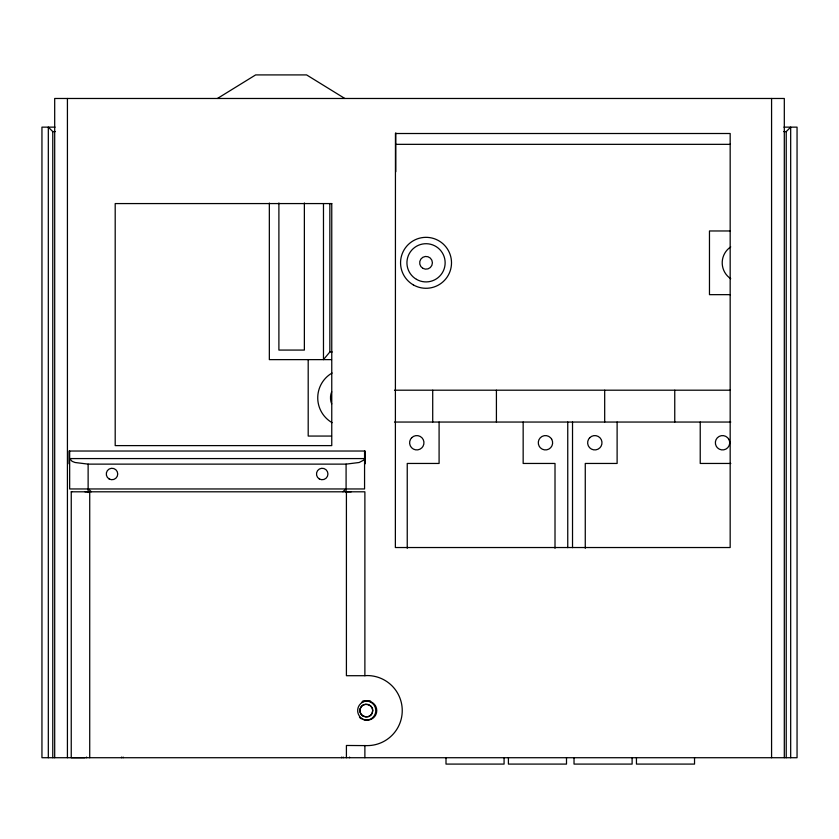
<?xml version="1.0" encoding="UTF-8"?>
<svg xmlns="http://www.w3.org/2000/svg" width="839" height="839" viewBox="0 0 839 839"><rect width="100%" height="100%" fill="white"/><g stroke="black" fill="none" stroke-linecap="round" stroke-linejoin="round"><path stroke-width="1.26" d="M351.195 491.801L346.413 491.811L346.413 675.71L364.881 675.71L364.881 491.801L71.252 491.801L71.242 757.722L84.938 757.722M89.721 757.722L89.731 491.811L84.949 491.801M329.853 203.887L329.853 351.981L323.476 359.627L323.476 204.013M342.91 491.79L346.088 488.613M786.227 757.722L786.227 131.597L790.684 127.14L790.684 757.722M217.427 98.478L255.643 74.912L306.602 74.912L344.819 98.478M364.881 675.71L367.209 675.563A35.028 35.028 0 0 1 402.248 710.591A35.028 35.028 0 0 1 367.209 745.619L346.413 745.472L346.413 757.722M346.088 464.124L359.155 462.499L363.937 460.013L364.566 458.576L69.658 458.576L72.133 461.356L75.07 462.499L88.126 464.124L346.088 464.124L346.088 492.524M55.059 127.14L41.95 127.14L41.95 757.722L797.05 757.722L797.05 127.14L783.941 127.14M48.316 757.722L48.316 127.14L52.773 131.597L55.238 131.597M783.762 131.597L786.227 131.597M395.777 144.339L730.444 144.339M730.423 230.966L709.469 230.966L709.469 294.657L730.423 294.657M329.853 351.981L332.213 351.981M331.51 359.627L269.34 359.627L269.34 203.059M394.498 390.198L730.444 390.198M394.498 422.048L730.811 422.048M331.51 436.06L308.196 436.06L308.196 359.627M730.811 463.453L700.229 463.453L700.229 422.048M362.731 701.026L370.534 701.026M71.252 491.801L71.881 491.801M88.126 488.613L91.315 491.79M784.308 757.722L784.308 98.478L54.692 98.478L54.692 757.722M771.576 98.478L771.576 757.722M694.535 757.722L694.535 764.088L636.444 764.088L636.444 757.722M674.755 390.198L674.755 422.048M632.113 757.722L632.113 764.088L574.023 764.088L574.023 757.722M617.116 422.048L617.116 463.453L585.265 463.453L585.265 548.286M604.688 390.198L604.688 422.048M572.523 422.048L572.523 547.657M567.751 422.048L567.751 547.657M566.503 757.722L566.503 764.088L508.413 764.088L508.413 757.722M555.009 548.286L555.009 463.453L523.158 463.453L523.158 422.048M504.082 757.722L504.082 764.088L446.002 764.088L446.002 757.722M496.415 390.198L496.415 422.048M439.091 422.048L439.091 463.453L407.24 463.453L407.24 548.286M432.714 390.198L432.714 422.048M395.777 132.877L395.777 171.733M365.196 463.768L365.196 451.025L69.018 451.025L69.018 463.768M364.881 745.472L364.881 757.722M364.566 451.067L364.566 488.959L69.658 488.959L69.658 451.067M349.59 757.072L349.59 757.722M343.224 757.072L343.224 757.722M341.63 757.072L341.63 757.722M304.368 202.975L304.368 350.073L278.894 350.073L278.894 202.975M123.165 757.072L123.165 757.722M121.571 757.072L121.571 757.722M88.126 464.124L88.126 492.524M86.532 757.072L86.532 757.722M67.424 98.478L67.424 757.722M52.773 131.597L52.773 757.722M361.483 702.306A9.554 9.554 0 0 1 375.725 709.333A9.554 9.554 0 0 1 363.78 719.81M361.483 718.855A9.554 9.554 0 0 1 359.501 717.345M730.706 278.705A19.108 19.108 0 0 1 730.706 246.918M332.076 422.667A28.662 28.662 0 0 1 332.076 373.019M331.699 403.937A15.92 15.92 0 0 1 331.699 391.75M395.452 133.516L395.368 547.531L730.171 547.531L730.171 133.506L395.452 133.516M360.162 708.934C357.75 716.758 370.649 720.219 372.464 712.238C374.886 704.414 361.976 700.953 360.162 708.934M411.729 437.685L410.586 439.164A7.163 7.163 0 0 0 421.86 447.816L423.003 446.327A7.163 7.163 0 0 0 411.729 437.685M589.754 437.685L588.611 439.164A7.163 7.163 0 0 0 599.885 447.816L601.028 446.327A7.163 7.163 0 0 0 589.754 437.685M331.762 203.573L115.195 203.573L115.195 445.614L331.762 445.614L331.762 203.573M728.734 439.164L727.591 437.685A7.163 7.163 0 0 0 716.317 446.327L717.46 447.816A7.163 7.163 0 0 0 728.734 439.164M551.663 439.164L550.52 437.685A7.163 7.163 0 0 0 539.246 446.327L540.389 447.816A7.163 7.163 0 0 0 551.663 439.164M362.438 718.866A9.554 9.554 0 0 0 376.763 710.591A9.554 9.554 0 0 0 362.438 702.316A9.554 9.554 0 0 0 362.438 718.866M319.344 478.964A5.737 5.737 0 0 0 327.944 473.993A5.737 5.737 0 0 0 319.344 469.032A5.737 5.737 0 0 0 319.344 478.964M109.143 478.964A5.737 5.737 0 0 0 117.743 473.993A5.737 5.737 0 0 0 109.143 469.032A5.737 5.737 0 0 0 109.143 478.964M416.48 279.356A19.108 19.108 0 0 0 445.142 262.806A19.108 19.108 0 0 0 416.48 246.267A19.108 19.108 0 0 0 416.48 279.356M422.846 268.323A6.366 6.366 0 0 0 432.4 262.806A6.366 6.366 0 0 0 422.846 257.29A6.366 6.366 0 0 0 422.846 268.323M413.291 284.872A25.474 25.474 0 0 0 451.508 262.806A25.474 25.474 0 0 0 413.291 240.751A25.474 25.474 0 0 0 413.291 284.872M363.13 716.097A6.366 6.366 0 0 0 372.684 710.581A6.366 6.366 0 0 0 363.13 705.064A6.366 6.366 0 0 0 363.13 716.097"/></g></svg>
